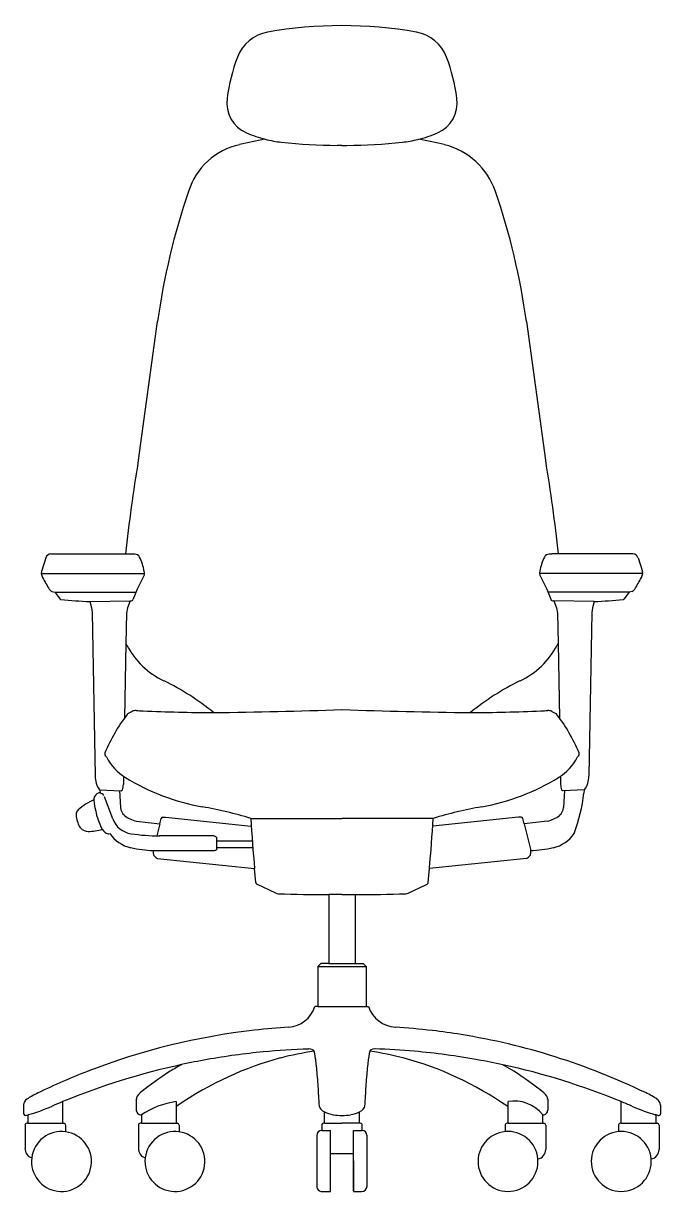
# Model space of a CAD drawing. Header units: millimetres. Extents: x -1 to 657, y -4 to 1206.
import ezdxf

# ---------------------------------------------------------------- set-up
doc = ezdxf.new("R2010")
doc.units = ezdxf.units.MM
doc.layers.add('RHMereo300 - FRONT', color=2, linetype='Continuous')

# ---------------------------------------------------------------- blocks, each defined once
blk = doc.blocks.new('RHMereo300 - FRONT')
at = {"layer": 'RHMereo300 - FRONT'}
for p, q in [((328, 1079.6), (323, 1079.6)), ((328, 1079.6), (333, 1079.6)), ((117.5, 754), (137.3, 897.5)), ((518.8, 897.5), (538.6, 754)), ((27.1, 657.2), (104.4, 657.2)), ((104.4, 657.2), (111.1, 657.2)), ((551.7, 657.2), (545, 657.2)), ((628.9, 657.2), (551.7, 657.2)), ((22, 653.1), (17.5, 639.2)), ((634.1, 653.1), (638.6, 639.2)), ((17.2, 636.9), (123.8, 636.9)), ((123.7, 635.9), (116.3, 620.8)), ((638.9, 636.9), (532.3, 636.9)), ((532.4, 635.9), (539.8, 620.8)), ((28.2, 618.5), (31.2, 617.7)), ((31.2, 617.7), (36.6, 610.6)), ((31.2, 617.7), (115.1, 617.7)), ((116.3, 620.8), (112.1, 610.3)), ((539.8, 620.8), (544, 610.3)), ((624.9, 617.7), (541, 617.7)), ((624.9, 617.7), (619.5, 610.6)), ((627.9, 618.5), (624.9, 617.7)), ((67.4, 608.1), (109.2, 608.7)), ((67.4, 608.1), (68.9, 601.6)), ((109.2, 608.7), (106.3, 601.6)), ((546.9, 608.7), (549.8, 601.6)), ((588.7, 608.1), (546.9, 608.7)), ((588.7, 608.1), (587.2, 601.6)), ((68.9, 601.4), (69.8, 596.8)), ((69.8, 596.8), (72.8, 427.6)), ((105.1, 595.8), (104.5, 564.7)), ((106.3, 601.6), (105.1, 595.8)), ((549.8, 601.6), (551, 595.8)), ((551, 595.8), (551.6, 564.7)), ((586.3, 596.8), (583.3, 427.6)), ((587.2, 601.4), (586.3, 596.8)), ((104.5, 564.7), (103.2, 487.7)), ((551.6, 564.7), (552.9, 487.7)), ((111.1, 494.4), (107.1, 492.3)), ((545, 494.4), (549, 492.3)), ((102.1, 427.4), (102, 418.8)), ((554, 427.4), (554.1, 418.8)), ((77.3, 413.3), (99.6, 412.4)), ((77.5, 413.2), (77.9, 410)), ((97.9, 412.5), (99.1, 395)), ((578.8, 413.3), (556.5, 412.4)), ((558.2, 412.5), (557, 395)), ((578.6, 413.2), (578.2, 410)), ((91, 383.2), (82.5, 406.1)), ((53.8, 382.3), (55.1, 378.3)), ((115.6, 381), (139.7, 378)), ((139.7, 378), (136.6, 365.7)), ((139.7, 378), (141.1, 383.7)), ((142.8, 384.9), (145.5, 385.1)), ((145.5, 385.1), (234.3, 375.7)), ((233.7, 383.7), (327.9, 383.7)), ((422.4, 383.7), (328.2, 383.7)), ((510.6, 385.1), (421.8, 375.7)), ((513.3, 384.9), (510.6, 385.1)), ((516.4, 378), (515, 383.7)), ((540.5, 381), (516.4, 378)), ((516.4, 378), (523.3, 350.5)), ((194.1, 365.6), (139.2, 365.6)), ((198.3, 364.2), (198.3, 351.4)), ((198.3, 360.6), (235.3, 360.6)), ((198.3, 353.7), (235.8, 353.7)), ((137.3, 342.4), (237.7, 331.8)), ((139.2, 350.4), (194.1, 350.4)), ((518.8, 342.4), (418.4, 331.8)), ((238.9, 317.6), (237.6, 331.9)), ((417.2, 317.6), (418.5, 331.8)), ((259.5, 306.6), (240.6, 315.4)), ((396.6, 306.6), (415.5, 315.4)), ((328, 305), (314.3, 305)), ((314.3, 305), (314.3, 233.6)), ((328, 305), (341.8, 305)), ((341.8, 305), (341.8, 233.6)), ((306.1, 233.6), (303.2, 230.7)), ((303.2, 230.7), (328, 230.7)), ((303.2, 230.7), (303.2, 189.1)), ((314.3, 233.6), (306.1, 233.6)), ((314.3, 233.6), (328, 233.6)), ((328, 233.6), (341.8, 233.6)), ((328, 230.7), (352.9, 230.7)), ((341.8, 233.6), (350, 233.6)), ((350, 233.6), (352.9, 230.7)), ((352.9, 230.7), (352.9, 189.1)), ((303.2, 189.1), (299.9, 189.1)), ((303.2, 189.1), (328, 189.1)), ((328, 189.1), (353, 189.1)), ((353, 189.1), (355.4, 189.1)), ((505.6, 122.4), (494.5, 129)), ((-1.4, 87.3), (-1.4, 79)), ((39.2, 90.9), (39.2, 68.5)), ((115.4, 93.6), (115.4, 81.9)), ((156.6, 91), (156.6, 85.4)), ((156.6, 85.4), (156.6, 68.5)), ((499.7, 85.7), (499.7, 91)), ((499.7, 68.5), (499.7, 85.7)), ((540.7, 93.6), (540.7, 82.1)), ((616.8, 68.5), (616.8, 91)), ((657.5, 87.4), (657.5, 78.3)), ((2.2, 76.9), (4.3, 77.4)), ((3.2, 77.2), (3.2, 68.5)), ((120.6, 77.2), (120.6, 68.5)), ((310, 68.5), (310, 80.3)), ((346, 68.5), (346, 80.3)), ((535.7, 68.5), (535.7, 77.2)), ((654.8, 76.6), (651.8, 77.4)), ((652.8, 68.5), (652.8, 77.2)), ((0.3, 66.6), (0.3, 42.5)), ((3.2, 68.5), (2.2, 68.5)), ((3.2, 68.5), (39.2, 68.5)), ((39.2, 68.5), (40.3, 68.5)), ((42.2, 66.4), (42.2, 59.7)), ((117.6, 66.6), (117.6, 42.5)), ((120.6, 68.5), (119.5, 68.5)), ((120.6, 68.5), (156.6, 68.5)), ((156.6, 68.5), (157.7, 68.5)), ((159.6, 66.4), (159.6, 59.7)), ((307.1, 66.2), (307.1, 61)), ((307.1, 61), (308.2, 61)), ((308.2, 61), (316, 61)), ((310, 68.5), (309, 68.5)), ((310, 68.5), (328, 68.5)), ((316, 37.4), (316, 61)), ((346, 68.5), (328, 68.5)), ((340.1, 37.4), (340.1, 61)), ((340.1, 61), (349, 61)), ((347, 68.5), (346, 68.5)), ((349, 61), (349, 66.5)), ((496.6, 66.1), (496.6, 59.8)), ((499.7, 68.5), (498.7, 68.5)), ((499.7, 68.5), (535.7, 68.5)), ((535.7, 68.5), (536.7, 68.5)), ((538.8, 66.4), (538.8, 41.4)), ((613.8, 66.1), (613.8, 59.8)), ((616.8, 68.5), (615.8, 68.5)), ((616.8, 68.5), (652.8, 68.5)), ((652.8, 68.5), (653.8, 68.5)), ((655.9, 66.4), (655.9, 41.4)), ((302.1, 56), (302.1, 2.9)), ((353.9, 3.6), (353.9, 56.1)), ((316, -2), (316, 37.4)), ((316, 37.4), (328, 37.4)), ((328, 37.4), (340.1, 37.4)), ((306.6, -2), (316, -2)), ((340.1, -2), (348.3, -2))]:
    blk.add_line(p, q, dxfattribs=at)
for centre, radius, start, end in [((328, 761.6), 441.9, 79.9649, 100.0351), ((258.2, 1156.6), 40.8, 100.0351, 159.6415), ((397.9, 1156.6), 40.8, 20.3585, 79.9649), ((408.5, 1100.8), 201.2, 159.6415, 172.1114), ((247.6, 1100.8), 201.2, 7.8886, 20.3585), ((242.8, 1123.7), 33.9, 172.1114, 246.4457), ((413.3, 1123.7), 33.9, 293.5543, 7.8886), ((280, 1209.1), 127, 246.4457, 255.7291), ((376.1, 1209.1), 127, 283.8551, 293.5543), ((237.2, 1011), 71, 102.2209, 162.7546), ((328, 655.6), 437.8, 100.4757, 103.9893), ((280, 1209.1), 127, 255.7291, 263.5074), ((323, 1587.3), 507.6, 263.5074, 270), ((333, 1587.3), 507.6, 270, 276.4926), ((376.1, 1209.1), 127, 276.4926, 283.8551), ((328, 655.6), 437.8, 76.0107, 79.5243), ((415.8, 1007.6), 75, 18.9649, 76.0107), ((845.5, 799.6), 714.9, 161.031, 172.132), ((-189.4, 799.6), 714.9, 7.868, 18.9649), ((1705.8, 489), 1610.3, 170.5298, 174.0019), ((-1049.7, 489), 1610.3, 5.9981, 9.4702), ((27.1, 651.9), 5.32, 90, 166.9278), ((111.1, 603.4), 53.7, 87.131, 90), ((113.5, 651.1), 5.98, 26.9249, 87.131), ((73.6, 630.9), 50.6, 9.5554, 26.9249), ((582.5, 630.9), 50.6, 153.0751, 170.4446), ((542.6, 651.1), 5.98, 92.869, 153.0751), ((545, 603.4), 53.7, 90, 92.869), ((628.9, 651.9), 5.32, 13.0722, 90), ((23.6, 637.2), 6.41, 162, 173.05), ((21.9, 637.4), 4.75, 173.05, 186.1331), ((28.7, 638.2), 11.6, 186.1331, 207.9494), ((258.2, 759.9), 271.3, 207.9494, 210.8813), ((109.9, 637), 13.8, 355.4182, 9.5554), ((546.2, 637), 13.8, 170.4446, 184.5818), ((397.9, 759.9), 271.3, 329.1187, 332.0506), ((627.4, 638.2), 11.6, 332.0506, 353.8669), ((632.5, 637.2), 6.41, 6.95, 18), ((634.2, 637.4), 4.75, 353.8669, 6.95), ((29.4, 623.1), 4.74, 210.8813, 255.2355), ((626.7, 623.1), 4.74, 284.7645, 329.1187), ((37.5, 611.2), 1.12, 217, 264.0733), ((81.6, 1036.3), 428.5, 264.0733, 268.0992), ((109.7, 611.3), 2.61, 258.8025, 338), ((546.4, 611.3), 2.61, 202, 281.1975), ((574.5, 1036.3), 428.5, 271.9008, 275.9267), ((618.6, 611.2), 1.12, 275.9267, 323), ((158.2, 590.9), 59.7, 206.0487, 208.1804), ((181.3, 603.4), 86, 208.1804, 244.2965), ((474.8, 603.4), 86, 295.7035, 331.8196), ((497.9, 590.9), 59.7, 331.8196, 333.9513), ((34.2, 297.6), 253.3, 50.5104, 64.2965), ((621.9, 297.6), 253.3, 115.7035, 129.4896), ((99.4, 7489), 6996.5, 270.78521, 271.8728), ((556.7, 7489), 6996.5, 268.1272, 269.21479), ((247.5, 383.1), 178.2, 142.6778, 157.4627), ((109.1, 488.6), 4.15, 118, 142.6778), ((114.6, 487.8), 7.47, 86.1234, 118), ((135.1, 789.5), 294.9, 266.1234, 267.5562), ((206.3, 2457.1), 1964, 267.5562, 269.6796), ((449.8, 2457.1), 1964, 270.3204, 272.4438), ((521, 789.5), 294.9, 272.4438, 273.8766), ((541.5, 487.8), 7.47, 62, 93.8766), ((547, 488.6), 4.15, 37.3222, 62), ((408.6, 383.1), 178.2, 22.5373, 37.3222), ((85, 450.5), 2.31, 157.4627, 218.7273), ((74.5, 442), 11.2, 27.8702, 38.7273), ((581.6, 442), 11.2, 141.2727, 152.1298), ((571.1, 450.5), 2.31, 321.2727, 22.5373), ((133.5, 473.2), 55.5, 207.8702, 238.3022), ((522.6, 473.2), 55.5, 301.6978, 332.1298), ((99.2, 428), 26.4, 181, 214.0497), ((223.4, 618.9), 226.8, 238.3022, 259.8819), ((432.7, 618.9), 226.8, 280.1181, 301.6978), ((556.9, 428), 26.4, 325.9503, 359), ((99.7, 413.8), 1.35, 267.8337, 339.3354), ((85.6, 419.1), 16.4, 339.3354, 359), ((570.5, 419.1), 16.4, 181, 200.6646), ((556.4, 413.8), 1.35, 200.6646, 272.1663), ((94.2, 349.2), 58.2, 112.8644, 131.9593), ((77.3, 403.3), 5.73, 171.224, 184.9043), ((154.6, 410), 83.4, 184.9043, 206.8221), ((79.2, 403), 7.73, 128.155, 171.224), ((77.2, 405.7), 4.39, 85.2715, 128.155), ((77.1, 404.4), 5.61, 34.2034, 81.3009), ((388.7, 433.2), 190.9, 340.0454, 353.0162), ((67.6, 386.8), 14.5, 171.9938, 198), ((59.3, 387.9), 6.13, 131.9593, 171.9938), ((110.8, 395.8), 11.7, 184, 229.3915), ((104.7, -46.3), 449, 73.3002, 79.8819), ((551.4, -46.3), 449, 100.1181, 106.6998), ((545.3, 395.8), 11.7, 310.6085, 356), ((67.5, 382.3), 13, 198, 222.3005), ((113.6, 391.7), 24.1, 200.5133, 261.2873), ((120.2, 406.8), 26.2, 229.3915, 259.8282), ((142.7, 383.3), 1.65, 88.7961, 166), ((2313.2, 513.4), 2083.5, 183.5692, 185), ((-1657.1, 513.4), 2083.5, 354.9988, 356.4308), ((513.4, 383.3), 1.65, 14, 91.2039), ((535.8, 406.8), 26.2, 280.1718, 310.6085), ((65.3, 380.3), 9.96, 222.3005, 271.7493), ((63.5, 438.5), 68.3, 271.7493, 284.1945), ((88.4, 376.5), 9.12, 206.8221, 256.0999), ((86.6, 369.6), 2.03, 256.0999, 310.4815), ((117, 387.8), 35.1, 214.2328, 258.0303), ((139.2, 558.7), 193, 261.2873, 270), ((194.1, 358.6), 7.04, 53.2593, 90), ((539.1, 387.8), 35.1, 281.9697, 325.7672), ((139.2, 492.3), 141.9, 258.0303, 267.4513), ((194.1, 359.3), 8.91, 270, 298.2098), ((516.9, 492.3), 141.9, 272.5487, 281.9697), ((139.5, 348.8), 6.82, 166, 251.8486), ((139.2, 492.3), 141.9, 267.4513, 270), ((516.6, 348.8), 6.82, 288.1514, 14), ((241.9, 318.3), 3.12, 192.6832, 245), ((414.2, 318.3), 3.12, 295, 347.3168), ((262.3, 311.4), 5.54, 240.2553, 268.1362), ((314.3, 1912.1), 1607.1, 268.1362, 270), ((341.8, 1912.1), 1607.1, 270, 271.8638), ((393.8, 311.4), 5.54, 271.8638, 299.7447), ((271, 198.1), 30.3, 273.5738, 342.7045), ((385.2, 199.3), 31.5, 198.8639, 266.4753), ((242.2, -20.6), 169.8, 118.1931, 122.6959), ((168, 7.3), 84.4, 97.7955, 124.1865), ((158.8, 84.3), 2.46, 124.1887, 153.4999), ((506.3, 54.3), 37.2, 37.8551, 100.2081), ((1.1, 79), 2.42, 180, 298.4208), ((120.1, 81.9), 4.73, 180, 275.5932), ((327.9, 124), 47.5, 259.0703, 270.1578), ((328.2, 124), 47.5, 269.8422, 280.9297), ((535.8, 82.1), 4.94, 268.8731, 0), ((655.6, 78.3), 1.83, 243.8926, 0), ((2.2, 66.6), 1.92, 90, 180), ((40.3, 66.6), 1.89, 353.5187, 90), ((119.5, 66.6), 1.92, 90, 180), ((157.7, 66.6), 1.89, 353.5187, 90), ((307.1, 56), 4.99, 90, 180), ((309, 66.5), 1.94, 90, 189.0081), ((347, 66.5), 2, 0, 90), ((349, 56.1), 4.89, 0, 89.8894), ((498.7, 66.4), 2.05, 90, 190.3469), ((536.7, 66.4), 2.09, 0, 90), ((615.8, 66.4), 2.05, 90, 190.3469), ((653.8, 66.4), 2.09, 0, 90), ((38, 29), 31, 172.7842, 82.1843), ((38, 29), 31, 82.1843, 172.7842), ((155.3, 29), 31, 172.7842, 82.1843), ((155.3, 29), 31, 82.1843, 172.7842), ((499.7, 29), 31, 95.5923, 5.1455), ((499.7, 29), 31, 5.1455, 95.5923), ((616.8, 29), 31, 95.5923, 5.1455), ((616.8, 29), 31, 5.1455, 95.5923), ((10.4, 42.5), 10.2, 180, 251.7531), ((127.8, 42.5), 10.2, 180, 251.7531), ((529, 41.4), 9.75, 279.0193, 0), ((646.2, 41.4), 9.75, 279.0193, 0), ((307, 2.9), 4.93, 180, 264.7606), ((348.3, 3.6), 5.61, 270, 0)]:
    blk.add_arc(centre, radius, start, end, dxfattribs=at)
for centre, major_axis, ratio, start_param, end_param in [((313.8, -597), (0, 766), 0.943818, 0.105635, 0.350748), ((179.1, 120.2), (184.6, 34), 0.189033, 1.003415, 1.213784), ((476.8, 118.9), (-184.5, 34.6), 0.194946, 5.05251, 5.280256), ((342.3, -597), (0, 766), 0.943819, 6.131959, 6.173298), ((342.2, -596.9), (0, 765.9), 0.944085, 5.855966, 6.131916), ((308.4, 100), (187.5, 2.3), 0.243047, 1.64569, 1.903376), ((117, 98.9), (182.3, 44), 0.087301, 0.002149, 0.227312), ((539.3, 100.1), (-182.6, 42.8), 0.086576, 6.055489, 6.280511), ((347.6, 98.9), (-187.5, 2.1), 0.249322, 4.415118, 4.638464), ((339.3, -644.4), (0, 790.1), 0.605302, 0.156828, 0.390114), ((316.2, -644.4), (0, 790.1), 0.957574, 0.169528, 0.20523), ((316.3, -644.5), (0, 790.2), 0.957807, 0.092115, 0.169569), ((339.4, -644.5), (0, 790.2), 0.605945, 0.084439, 0.156996), ((297.9, -644.5), (0, 790.2), 0.02264, 5.96655, 6.198775), ((358.2, -644.5), (0, 790.2), 0.022637, 0.084393, 0.316633), ((316.7, -644.5), (0, 790.2), 0.605945, 6.124719, 6.198763), ((316.8, -644.4), (0, 790.1), 0.605302, 5.890931, 6.124885), ((339.6, -644.5), (0, 790.2), 0.957739, 6.112309, 6.199259), ((340, -644.5), (0, 790.1), 0.957613, 6.077579, 6.112801), ((313.9, -596.9), (0, 765.9), 0.944087, 0.350756, 0.427779), ((316.2, -644.4), (0, 790.1), 0.957574, 0.20523, 0.374823), ((300.5, -596.9), (0, 765.9), 0.569992, 0.350743, 0.427616), ((339.9, -644.4), (0, 790.1), 0.957575, 5.908442, 6.077409), ((355.6, -596.9), (0, 765.9), 0.569992, 5.855438, 5.932429), ((23.1, 99.4), (24.9, 10.5), 0.158583, 1.880673, 2.486023), ((141.8, 99.6), (26.3, 6.5), 0.351827, 2.491675, 3.093152), ((298.1, -644.4), (0, 790.2), 0.021824, 5.892429, 5.966543), ((358, -644.4), (0, 790.1), 0.021821, 0.316621, 0.390102), ((514.3, 99.4), (-26.3, 6.3), 0.353857, 3.188165, 3.785844), ((633.1, 99.6), (-24.9, 10.6), 0.153387, 3.80605, 4.418608), ((25.8, 81.4), (-26.9, 7.5), 0.516356, 5.900965, 6.389019), ((21, 85.8), (23.3, 9.3), 0.09511, 3.876692, 5.002629), ((316.2, -644.4), (0, 790.1), 0.957574, 0.374823, 0.390102), ((329.7, 86.1), (-25.1, 0.2), 0.388081, 0.024363, 0.67279), ((326.4, 85.8), (25.1, 0.6), 0.379792, 5.604153, 6.272564), ((339.9, -644.4), (0, 790.1), 0.957575, 5.893071, 5.908442), ((635.3, 86.1), (-23.2, 9.4), 0.111435, 1.281031, 2.406496), ((629.5, 87), (-27.9, 0.1), 0.471603, 3.172351, 3.668253), ((329.7, 86.1), (-25.1, 0.2), 0.38808, 0.672789, 1.130116), ((326.4, 85.8), (25.1, 0.6), 0.379792, 5.146627, 5.604153), ((340.1, 29.5), (0, 31.5), 0.00024, 1.570796, 4.966215)]:
    blk.add_ellipse(centre, major_axis=major_axis, ratio=ratio, start_param=start_param, end_param=end_param, dxfattribs=at)

msp = doc.modelspace()

# ---------------------------------------------------------------- block references
msp.add_blockref('RHMereo300 - FRONT', (0, 0))

doc.saveas('drawing.dxf')
